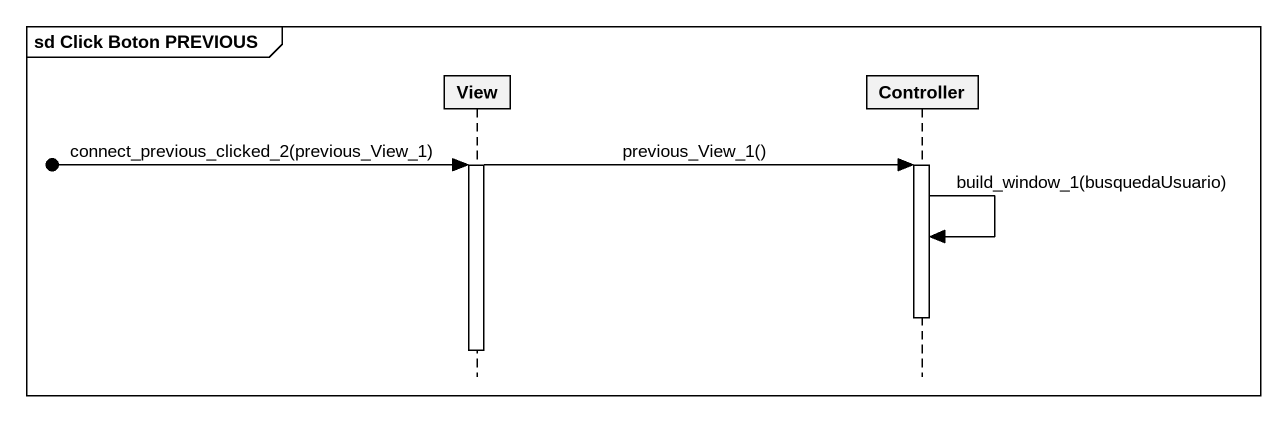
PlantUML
@startuml
mainframe sd Click Boton PREVIOUS
hide footbox
participant View
participant Controller

View -> Controller : previous_View_1()
[o-> View : connect_previous_clicked_2(previous_View_1)
activate View
activate Controller
Controller -> Controller : build_window_1(busquedaUsuario)
deactivate Controller
deactivate View
@enduml
